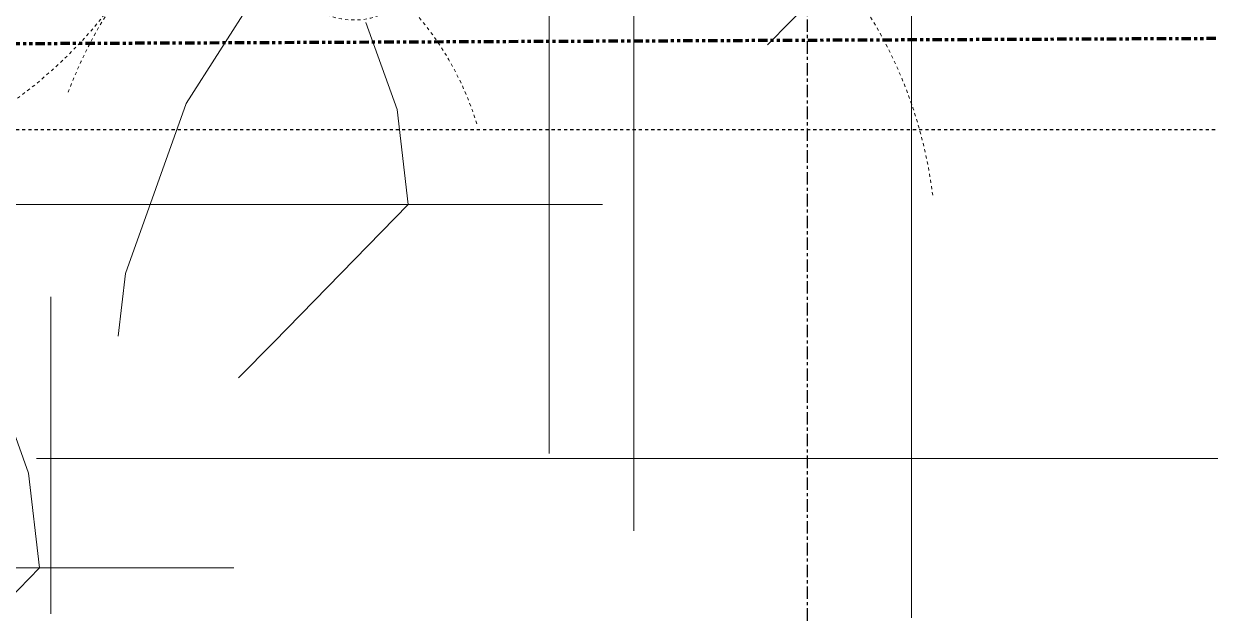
# Model space of a CAD drawing. Header units: inches. Extents: x 9391 to 11530, y 1186 to 2858.
# Drawn here: x 10247.21 to 10294.83, y 2679.32 to 2702.97 of the extents above; entities that cross this region are included whole.
import ezdxf

# ---------------------------------------------------------------- set-up
doc = ezdxf.new("R2010")
doc.units = ezdxf.units.IN
doc.header["$MEASUREMENT"] = 0
for name, pattern in [('Aligning Line 1_8_', [0.25, 0.125, -0.125]), ('Dash', [0.25, 0.125, -0.125]), ('Double Dash 3_8_', [1, 0.375, -0.125, 0.125, -0.125, 0.125, -0.125]), ('Grid Line 1_2_', [0.875, 0.5, -0.125, 0.125, -0.125])]:
    doc.linetypes.add(name, pattern=pattern)
for name, color, linetype, lineweight in [('A-DETL-GENF-1', 254, 'Continuous', 9), ('A-DETL-GENF-2', 253, 'Continuous', 9), ('A-DETL-GENF-3', 9, 'Continuous', 9), ('A-DETL-GENF-HDLN', 1, 'Dash', 9), ('C-PROP-LINE', 91, 'Double Dash 3_8_', 211), ('G-ANNO-SYMB', 111, 'Aligning Line 1_8_', 30), ('S-GRID-1', 1, 'Grid Line 1_2_', 30)]:
    doc.layers.add(name, color=color, linetype=linetype, lineweight=lineweight)

# ---------------------------------------------------------------- blocks, each defined once
blk = doc.blocks.new('lupin 26755 - lupin 26755-V135-FLOOR PLAN - ROOF')
at = {"layer": 'A-DETL-GENF-HDLN'}
for centre, radius, start, end in [((0, 0), 18, 95.9959, 123.1115), ((0, 0), 18, 7.092, 95.9959), ((-5.363, 12.255), 3, 83.0769, 156.3203), ((0, 0), 18, 123.1115, 159.5956), ((-5.363, 12.255), 3, 0, 82.3887), ((-5.363, 12.255), 3, 156.3203, 186.6799), ((-5.363, 12.255), 3, 186.6799, 276.9231), ((-12.131, 1.52), 12.226, 16.9843, 59.0245), ((-5.363, 12.255), 3, 277.514, 0)]:
    blk.add_arc(centre, radius, start, end, dxfattribs=at)
blk = doc.blocks.new('lupin 26755 - lupin 26755-V136-FLOOR PLAN - ROOF')
at = {"layer": 'A-DETL-GENF-HDLN'}
for centre, radius in [((-5.363, 12.255), 3), ((-10.493, -6.874), 4), ((9.724, -6.624), 2.385)]:
    blk.add_circle(centre, radius, dxfattribs=at)
for centre, radius, start, end in [((0, 0), 18, 0, 248.3111), ((-12.131, 1.52), 12.226, 352.8605, 59.0245), ((-13.568, 9.876), 16.782, 282.0514, 323.9486), ((15.364, 10.234), 18.46, 213.6663, 228.6979), ((0, 0), 18, 346.5254, 0), ((15.364, 10.234), 18.46, 228.6979, 248.3337), ((0, 0), 18, 303.75, 346.5254), ((0, 0), 18, 272.1908, 303.7013), ((0, 0), 18, 248.3111, 250.404), ((0, 0), 18, 250.404, 272.1908)]:
    blk.add_arc(centre, radius, start, end, dxfattribs=at)
blk = doc.blocks.new('magnolia 26756 - magnolia 26756-V140-FLOOR PLAN - ROOF')
at = {"layer": 'A-DETL-GENF-1'}
for p, q in [((14.902, 7.292), (16.151, 3.801)), ((16.151, 3.801), (16.589, 0)), ((15.873, 0), (16.71, 0)), ((16.71, 0), (17.096, 0)), ((17.096, 0), (17.416, 0)), ((17.416, 0), (17.565, 0)), ((17.445, 0), (17.422, 0)), ((17.422, 0), (17.465, 0)), ((17.732, 0), (17.445, 0)), ((17.465, 0), (17.599, 0)), ((17.565, 0), (17.671, 0)), ((17.599, 0), (17.868, 0)), ((17.671, 0), (17.705, 0)), ((17.705, 0), (17.726, 0)), ((17.726, 0), (17.732, 0)), ((17.868, 0), (18.034, 0)), ((18.034, 0), (18.131, 0)), ((18.131, 0), (18.259, 0)), ((18.259, 0), (18.36, 0)), ((18.36, 0), (18.532, 0)), ((18.532, 0), (18.961, 0)), ((18.961, 0), (19.363, 0)), ((19.363, 0), (19.701, 0)), ((19.921, 0), (19.599, 0)), ((19.599, 0), (21.356, 0)), ((19.701, 0), (19.932, 0)), ((20.019, 0), (19.921, 0)), ((19.932, 0), (20.019, 0)), ((22.013, 0), (20.465, 0)), ((21.356, 0), (21.706, 0)), ((21.706, 0), (21.954, 0)), ((21.954, 0), (22.065, 0)), ((22.065, 0), (22.013, 0)), ((16.589, 0), (14.837, -1.797)), ((15.199, 0), (16.958, 0)), ((17.156, 0), (15.466, 0)), ((16.324, 0), (15.599, 0)), ((16.432, 0), (15.651, 0)), ((15.832, 0), (16.066, 0)), ((19.399, 0), (15.932, 0)), ((15.932, 0), (16.229, 0)), ((16.066, 0), (16.384, 0)), ((16.229, 0), (17.41, 0)), ((16.307, 0), (16.266, 0)), ((16.266, 0), (16.492, 0)), ((18.039, 0), (16.307, 0)), ((16.817, 0), (16.324, 0)), ((16.384, 0), (16.762, 0)), ((16.544, 0), (16.399, 0)), ((16.399, 0), (17.601, 0)), ((16.602, 0), (16.432, 0)), ((16.492, 0), (16.666, 0)), ((16.706, 0), (16.544, 0)), ((17.429, 0), (16.602, 0)), ((16.666, 0), (16.816, 0)), ((16.885, 0), (16.706, 0)), ((16.762, 0), (18.158, 0)), ((16.816, 0), (17.014, 0)), ((16.978, 0), (16.817, 0)), ((17.503, 0), (16.885, 0)), ((16.958, 0), (17.732, 0)), ((17.083, 0), (16.978, 0)), ((17.014, 0), (17.678, 0)), ((17.36, 0), (17.083, 0)), ((17.517, 0), (17.156, 0)), ((17.865, 0), (17.36, 0)), ((17.41, 0), (17.609, 0)), ((17.599, 0), (17.429, 0)), ((17.732, 0), (17.503, 0)), ((17.526, 0), (17.507, 0)), ((17.507, 0), (17.599, 0)), ((17.73, 0), (17.517, 0)), ((17.598, 0), (17.526, 0)), ((17.965, 0), (17.598, 0)), ((17.601, 0), (17.813, 0)), ((17.609, 0), (17.732, 0)), ((17.678, 0), (17.852, 0)), ((17.732, 0), (17.73, 0)), ((17.813, 0), (17.914, 0)), ((17.852, 0), (17.965, 0)), ((17.914, 0), (17.865, 0)), ((18.424, 0), (18.039, 0)), ((18.158, 0), (18.68, 0)), ((18.653, 0), (18.424, 0)), ((18.971, 0), (18.653, 0)), ((18.68, 0), (19.215, 0)), ((19.327, 0), (18.971, 0)), ((19.163, 0), (19.065, 0)), ((19.065, 0), (19.554, 0)), ((19.334, 0), (19.163, 0)), ((19.215, 0), (19.403, 0)), ((19.671, 0), (19.327, 0)), ((19.553, 0), (19.334, 0)), ((19.893, 0), (19.399, 0)), ((19.403, 0), (19.767, 0)), ((19.739, 0), (19.465, 0)), ((19.465, 0), (19.822, 0)), ((19.794, 0), (19.553, 0)), ((19.554, 0), (19.714, 0)), ((19.953, 0), (19.671, 0)), ((19.714, 0), (20.132, 0)), ((20.044, 0), (19.739, 0)), ((19.767, 0), (19.957, 0)), ((20.032, 0), (19.794, 0)), ((19.822, 0), (20.956, 0)), ((20.132, 0), (19.893, 0)), ((20.123, 0), (19.953, 0)), ((19.957, 0), (20.265, 0)), ((20.242, 0), (20.032, 0)), ((20.265, 0), (20.044, 0)), ((20.132, 0), (20.123, 0)), ((20.203, 0), (20.132, 0)), ((21.226, 0), (20.203, 0)), ((20.865, 0), (20.242, 0)), ((20.465, 0), (21.433, 0)), ((20.9, 0), (20.865, 0)), ((20.978, 0), (20.9, 0)), ((20.956, 0), (21.137, 0)), ((21.311, 0), (20.978, 0)), ((21.137, 0), (21.265, 0)), ((21.339, 0), (21.226, 0)), ((21.265, 0), (21.339, 0)), ((21.405, 0), (21.311, 0)), ((21.465, 0), (21.405, 0)), ((21.433, 0), (21.63, 0)), ((21.479, 0), (21.465, 0)), ((21.465, 0), (21.604, 0)), ((21.8, 0), (21.465, 0)), ((21.516, 0), (21.479, 0)), ((21.865, 0), (21.516, 0)), ((21.604, 0), (21.727, 0)), ((21.63, 0), (21.779, 0)), ((21.727, 0), (22.188, 0)), ((21.779, 0), (21.865, 0)), ((22.7, 0), (21.8, 0)), ((22.364, 0), (22.109, 0)), ((22.109, 0), (22.132, 0)), ((22.132, 0), (22.259, 0)), ((22.188, 0), (22.332, 0)), ((22.259, 0), (23.165, 0)), ((22.332, 0), (22.383, 0)), ((22.383, 0), (22.364, 0)), ((23.664, 0), (22.7, 0)), ((23.165, 0), (24.07, 0)), ((24.398, 0), (23.664, 0)), ((24.07, 0), (24.26, 0)), ((24.26, 0), (24.379, 0)), ((24.379, 0), (24.398, 0))]:
    blk.add_line(p, q, dxfattribs=at)
blk = doc.blocks.new('magnolia 26756 - magnolia 26756-V141-FLOOR PLAN - ROOF')
at = {"layer": 'A-DETL-GENF-1'}
for p, q in [((0, -1.867), (0, -4.463)), ((0, -4.463), (0, -6.666)), ((0, -4.842), (0, -4.632)), ((0, -4.632), (0, -4.644)), ((0, -4.644), (0, -5.23)), ((0, -6.666), (0, -4.842)), ((0, -5.23), (0, -6.019)), ((0, -6.019), (0, -7.6)), ((0, -7.404), (0, -7.2)), ((0, -7.2), (0, -7.842)), ((0, -7.87), (0, -7.404)), ((0, -7.6), (0, -7.794)), ((0, -7.794), (0, -7.947)), ((0, -7.842), (0, -8.497)), ((0, -8.24), (0, -7.87)), ((0, -7.947), (0, -8.199)), ((0, -8.199), (0, -8.362)), ((0, -8.723), (0, -8.24)), ((0, -8.45), (0, -8.266)), ((0, -8.266), (0, -9.94)), ((0, -8.362), (0, -8.45)), ((0, -8.497), (0, -9.149)), ((0, -9.333), (0, -8.723)), ((0, -9.149), (0, -10.391)), ((0, -9.477), (0, -9.333)), ((0, -9.679), (0, -9.477)), ((0, -10.48), (0, -9.679)), ((0, -9.94), (0, -10.249)), ((0, -10.249), (0, -10.457)), ((0, -10.391), (0, -11.459)), ((0, -10.457), (0, -10.533)), ((0, -10.533), (0, -10.48)), ((0, -11.459), (0, -11.598)), ((0, -11.598), (0, -11.881)), ((0, -11.881), (0, -12.138)), ((0, -12.138), (0, -12.246)), ((0, -12.246), (0, -12.333)), ((0, -12.333), (0, -12.451)), ((0, -12.451), (0, -12.501)), ((0, -12.501), (0, -12.534)), ((0, -12.534), (0, -12.586)), ((0, -12.586), (0, -12.707)), ((0, -12.707), (0, -12.933)), ((0, -13.243), (0, -12.798)), ((0, -12.933), (0, -13.286)), ((0, -13.605), (0, -13.243)), ((0, -13.286), (0, -13.413)), ((0, -14.449), (0, -13.332)), ((0, -13.332), (0, -14.028)), ((0, -13.413), (0, -13.985)), ((0, -13.564), (0, -13.466)), ((0, -13.466), (0, -13.554)), ((0, -13.554), (0, -13.635)), ((0, -13.683), (0, -13.564)), ((0, -13.927), (0, -13.605)), ((0, -13.635), (0, -13.704)), ((0, -13.819), (0, -13.683)), ((0, -13.704), (0, -13.755)), ((0, -13.775), (0, -13.732)), ((0, -13.732), (0, -13.886)), ((0, -13.755), (0, -13.78)), ((0, -13.78), (0, -13.775)), ((0, -14.26), (0, -13.819)), ((0, -13.886), (0, -14.029)), ((0, -14.211), (0, -13.927)), ((0, -13.985), (0, -14.123)), ((0, -14.028), (0, -14.399)), ((0, -14.029), (0, -14.166)), ((0, -14.123), (0, -14.275)), ((0, -14.166), (0, -14.614)), ((0, -14.457), (0, -14.211)), ((0, -14.399), (0, -14.26)), ((0, -14.275), (0, -14.437)), ((0, -14.437), (0, -14.603)), ((0, -14.655), (0, -14.449)), ((0, -14.666), (0, -14.457)), ((0, -14.603), (0, -14.77)), ((0, -14.614), (0, -14.799)), ((0, -14.818), (0, -14.655)), ((0, -14.84), (0, -14.666)), ((0, -14.77), (0, -14.932)), ((0, -14.799), (0, -15.038)), ((0, -14.932), (0, -14.818)), ((0, -15.183), (0, -14.84)), ((0, -14.932), (0, -15.161)), ((0, -15.177), (0, -14.932)), ((0, -14.932), (0, -15.832)), ((0, -15.087), (0, -14.932)), ((0, -15.038), (0, -15.183)), ((0, -15.216), (0, -15.087)), ((0, -15.161), (0, -15.873)), ((0, -15.651), (0, -15.177)), ((0, -15.183), (0, -15.345)), ((0, -15.319), (0, -15.183)), ((0, -15.703), (0, -15.199)), ((0, -15.199), (0, -16.958)), ((0, -15.329), (0, -15.216)), ((0, -15.466), (0, -15.319)), ((0, -15.436), (0, -15.329)), ((0, -15.345), (0, -15.443)), ((0, -15.549), (0, -15.436)), ((0, -15.443), (0, -15.603)), ((0, -17.156), (0, -15.466)), ((0, -15.832), (0, -15.549)), ((0, -16.324), (0, -15.599)), ((0, -15.599), (0, -15.645)), ((0, -15.603), (0, -15.866)), ((0, -15.649), (0, -15.64)), ((0, -15.64), (0, -15.649)), ((0, -15.645), (0, -15.649)), ((0, -15.649), (0, -15.703)), ((0, -16.432), (0, -15.651)), ((0, -15.803), (0, -15.703)), ((0, -15.703), (0, -15.832)), ((0, -15.862), (0, -15.803)), ((0, -15.832), (0, -16.066)), ((0, -15.866), (0, -15.862)), ((0, -15.873), (0, -16.71)), ((0, -19.399), (0, -15.932)), ((0, -15.932), (0, -16.229)), ((0, -16.066), (0, -16.384)), ((0, -16.229), (0, -17.41)), ((0, -16.307), (0, -16.266)), ((0, -16.266), (0, -16.492)), ((0, -18.039), (0, -16.307)), ((0, -16.817), (0, -16.324)), ((0, -16.384), (0, -16.762)), ((0, -16.544), (0, -16.399)), ((0, -16.399), (0, -17.601)), ((0, -16.602), (0, -16.432)), ((0, -16.492), (0, -16.666)), ((0, -16.706), (0, -16.544)), ((0, -17.429), (0, -16.602)), ((0, -16.666), (0, -16.816)), ((0, -16.885), (0, -16.706)), ((0, -16.71), (0, -17.096)), ((0, -16.762), (0, -18.158)), ((0, -16.816), (0, -17.014)), ((0, -16.978), (0, -16.817)), ((0, -17.503), (0, -16.885)), ((0, -16.958), (0, -17.732)), ((0, -17.083), (0, -16.978)), ((0, -17.014), (0, -17.678)), ((0, -17.36), (0, -17.083)), ((0, -17.096), (0, -17.416)), ((0, -17.517), (0, -17.156)), ((0, -17.865), (0, -17.36)), ((0, -17.41), (0, -17.609)), ((0, -17.416), (0, -17.565)), ((0, -17.445), (0, -17.422)), ((0, -17.422), (0, -17.465)), ((0, -17.599), (0, -17.429)), ((0, -17.732), (0, -17.445)), ((0, -17.465), (0, -17.599)), ((0, -17.732), (0, -17.503)), ((0, -17.526), (0, -17.507)), ((0, -17.507), (0, -17.599)), ((0, -17.73), (0, -17.517)), ((0, -17.598), (0, -17.526)), ((0, -17.565), (0, -17.671)), ((0, -17.965), (0, -17.598)), ((0, -17.599), (0, -17.868)), ((0, -17.601), (0, -17.813)), ((0, -17.609), (0, -17.732)), ((0, -17.671), (0, -17.705)), ((0, -17.678), (0, -17.852)), ((0, -17.705), (0, -17.726)), ((0, -17.726), (0, -17.732)), ((0, -17.732), (0, -17.73)), ((0, -17.813), (0, -17.914)), ((0, -17.852), (0, -17.965)), ((0, -17.914), (0, -17.865)), ((0, -17.868), (0, -18.034)), ((0, -18.034), (0, -18.131)), ((0, -18.424), (0, -18.039)), ((0, -18.131), (0, -18.259)), ((0, -18.158), (0, -18.68)), ((0, -18.259), (0, -18.36)), ((0, -18.36), (0, -18.532)), ((0, -18.653), (0, -18.424)), ((0, -18.532), (0, -18.961)), ((0, -18.971), (0, -18.653)), ((0, -18.68), (0, -19.215)), ((0, -18.961), (0, -19.363)), ((0, -19.327), (0, -18.971)), ((0, -19.163), (0, -19.065)), ((0, -19.065), (0, -19.554)), ((0, -19.334), (0, -19.163)), ((0, -19.215), (0, -19.403)), ((0, -19.671), (0, -19.327)), ((0, -19.553), (0, -19.334)), ((0, -19.363), (0, -19.701)), ((0, -19.893), (0, -19.399)), ((0, -19.403), (0, -19.767)), ((0, -19.739), (0, -19.465)), ((0, -19.465), (0, -19.822)), ((0, -19.794), (0, -19.553)), ((0, -19.554), (0, -19.714)), ((0, -19.921), (0, -19.599)), ((0, -19.599), (0, -21.356)), ((0, -19.953), (0, -19.671)), ((0, -19.701), (0, -19.932)), ((0, -19.714), (0, -20.132)), ((0, -20.044), (0, -19.739)), ((0, -19.767), (0, -19.957)), ((0, -20.032), (0, -19.794)), ((0, -19.822), (0, -20.956)), ((0, -20.132), (0, -19.893)), ((0, -20.019), (0, -19.921)), ((0, -19.932), (0, -20.019)), ((0, -20.123), (0, -19.953)), ((0, -19.957), (0, -20.265)), ((0, -20.242), (0, -20.032)), ((0, -20.265), (0, -20.044)), ((0, -20.132), (0, -20.123)), ((0, -20.203), (0, -20.132)), ((0, -21.226), (0, -20.203)), ((0, -20.865), (0, -20.242)), ((0, -22.013), (0, -20.465)), ((0, -20.465), (0, -21.433)), ((0, -20.9), (0, -20.865)), ((0, -20.978), (0, -20.9)), ((0, -20.956), (0, -21.137)), ((0, -21.311), (0, -20.978)), ((0, -21.137), (0, -21.265)), ((0, -21.339), (0, -21.226)), ((0, -21.265), (0, -21.339)), ((0, -21.405), (0, -21.311)), ((0, -21.356), (0, -21.706)), ((0, -21.465), (0, -21.405)), ((0, -21.433), (0, -21.63)), ((0, -21.479), (0, -21.465)), ((0, -21.465), (0, -21.604)), ((0, -21.8), (0, -21.465)), ((0, -21.516), (0, -21.479)), ((0, -21.865), (0, -21.516)), ((0, -21.604), (0, -21.727)), ((0, -21.63), (0, -21.779)), ((0, -21.706), (0, -21.954)), ((0, -21.727), (0, -22.188)), ((0, -21.779), (0, -21.865)), ((0, -22.7), (0, -21.8)), ((0, -21.954), (0, -22.065)), ((0, -22.065), (0, -22.013)), ((0, -22.364), (0, -22.109)), ((0, -22.109), (0, -22.132)), ((0, -22.132), (0, -22.259)), ((0, -22.188), (0, -22.332)), ((0, -22.259), (0, -23.165)), ((0, -22.332), (0, -22.383)), ((0, -22.383), (0, -22.364)), ((0, -23.664), (0, -22.7)), ((0, -23.165), (0, -24.07)), ((0, -24.398), (0, -23.664)), ((0, -24.07), (0, -24.26)), ((0, -24.26), (0, -24.379)), ((0, -24.379), (0, -24.398))]:
    blk.add_line(p, q, dxfattribs=at)
at = {"layer": 'A-DETL-GENF-3'}
for p, q in [((0, -12.798), (0, -12.399)), ((0, -12.399), (0, -12.581)), ((0, -12.581), (0, -12.768)), ((0, -12.768), (0, -12.983)), ((0, -12.983), (0, -14.532)), ((0, -14.532), (0, -14.642)), ((0, -14.642), (0, -14.692))]:
    blk.add_line(p, q, dxfattribs=at)
blk = doc.blocks.new('magnolia 26756 - magnolia 26756-V142-FLOOR PLAN - ROOF')
at = {"layer": 'A-DETL-GENF-1'}
for p, q in [((14.902, 7.292), (16.151, 3.801)), ((16.151, 3.801), (16.589, 0)), ((-0.103, 0), (2.133, 0)), ((1.825, 0), (1.78, 0)), ((1.78, 0), (1.788, 0)), ((1.788, 0), (1.867, 0)), ((2.076, 0), (1.825, 0)), ((1.867, 0), (4.463, 0)), ((2.133, 0), (2.076, 0)), ((4.463, 0), (6.666, 0)), ((4.842, 0), (4.632, 0)), ((4.632, 0), (4.644, 0)), ((4.644, 0), (5.23, 0)), ((6.666, 0), (4.842, 0)), ((5.23, 0), (6.019, 0)), ((6.019, 0), (7.6, 0)), ((7.404, 0), (7.2, 0)), ((7.2, 0), (7.842, 0)), ((7.87, 0), (7.404, 0)), ((7.6, 0), (7.794, 0)), ((7.794, 0), (7.947, 0)), ((7.842, 0), (8.497, 0)), ((8.24, 0), (7.87, 0)), ((7.947, 0), (8.199, 0)), ((8.199, 0), (8.362, 0)), ((8.723, 0), (8.24, 0)), ((8.45, 0), (8.266, 0)), ((8.266, 0), (9.94, 0)), ((8.362, 0), (8.45, 0)), ((8.497, 0), (9.149, 0)), ((9.333, 0), (8.723, 0)), ((9.149, 0), (10.391, 0)), ((9.477, 0), (9.333, 0)), ((9.679, 0), (9.477, 0)), ((10.48, 0), (9.679, 0)), ((9.94, 0), (10.249, 0)), ((10.249, 0), (10.457, 0)), ((10.391, 0), (11.459, 0)), ((10.457, 0), (10.533, 0)), ((10.533, 0), (10.48, 0)), ((11.459, 0), (11.598, 0)), ((11.598, 0), (11.881, 0)), ((11.881, 0), (12.138, 0)), ((12.138, 0), (12.246, 0)), ((12.246, 0), (12.333, 0)), ((12.333, 0), (12.451, 0)), ((12.451, 0), (12.501, 0)), ((12.501, 0), (12.534, 0)), ((12.534, 0), (12.586, 0)), ((12.586, 0), (12.707, 0)), ((12.707, 0), (12.933, 0)), ((12.933, 0), (13.286, 0)), ((13.286, 0), (13.413, 0)), ((13.413, 0), (13.985, 0)), ((13.985, 0), (14.123, 0)), ((14.123, 0), (14.275, 0)), ((14.275, 0), (14.437, 0)), ((14.437, 0), (14.603, 0)), ((14.603, 0), (14.77, 0)), ((14.77, 0), (14.932, 0)), ((14.932, 0), (15.161, 0)), ((15.161, 0), (15.873, 0)), ((15.873, 0), (16.71, 0)), ((16.71, 0), (17.096, 0)), ((17.096, 0), (17.416, 0)), ((17.416, 0), (17.565, 0)), ((17.445, 0), (17.422, 0)), ((17.422, 0), (17.465, 0)), ((17.732, 0), (17.445, 0)), ((17.465, 0), (17.599, 0)), ((17.565, 0), (17.671, 0)), ((17.599, 0), (17.868, 0)), ((17.671, 0), (17.705, 0)), ((17.705, 0), (17.726, 0)), ((17.726, 0), (17.732, 0)), ((17.868, 0), (18.034, 0)), ((18.034, 0), (18.131, 0)), ((18.131, 0), (18.259, 0)), ((18.259, 0), (18.36, 0)), ((18.36, 0), (18.532, 0)), ((18.532, 0), (18.961, 0)), ((18.961, 0), (19.363, 0)), ((19.363, 0), (19.701, 0)), ((19.921, 0), (19.599, 0)), ((19.599, 0), (21.356, 0)), ((19.701, 0), (19.932, 0)), ((20.019, 0), (19.921, 0)), ((19.932, 0), (20.019, 0)), ((22.013, 0), (20.465, 0)), ((21.356, 0), (21.706, 0)), ((21.706, 0), (21.954, 0)), ((21.954, 0), (22.065, 0)), ((22.065, 0), (22.013, 0)), ((6.833, 0), (-7.007, 0)), ((7.156, 0), (6.833, 0)), ((7.553, 0), (7.156, 0)), ((7.993, 0), (7.553, 0)), ((8.443, 0), (7.993, 0)), ((8.871, 0), (8.443, 0)), ((9.245, 0), (8.871, 0)), ((9.533, 0), (9.245, 0)), ((13.536, 0), (9.533, 0)), ((16.589, 0), (11.198, -5.53)), ((13.243, 0), (12.399, 0)), ((12.399, 0), (12.581, 0)), ((12.581, 0), (12.768, 0)), ((12.768, 0), (12.983, 0)), ((12.983, 0), (14.532, 0)), ((13.605, 0), (13.243, 0)), ((14.449, 0), (13.332, 0)), ((13.332, 0), (14.028, 0)), ((13.564, 0), (13.466, 0)), ((13.466, 0), (13.554, 0)), ((14.132, 0), (13.536, 0)), ((13.554, 0), (13.635, 0)), ((13.683, 0), (13.564, 0)), ((13.927, 0), (13.605, 0)), ((13.635, 0), (13.704, 0)), ((13.819, 0), (13.683, 0)), ((13.704, 0), (13.755, 0)), ((13.775, 0), (13.732, 0)), ((13.732, 0), (13.886, 0)), ((13.755, 0), (13.78, 0)), ((13.78, 0), (13.775, 0)), ((14.26, 0), (13.819, 0)), ((13.886, 0), (14.029, 0)), ((14.211, 0), (13.927, 0)), ((14.028, 0), (14.399, 0)), ((14.029, 0), (14.166, 0)), ((14.507, 0), (14.132, 0)), ((14.166, 0), (14.614, 0)), ((14.457, 0), (14.211, 0)), ((14.399, 0), (14.26, 0)), ((14.655, 0), (14.449, 0)), ((14.666, 0), (14.457, 0)), ((14.684, 0), (14.507, 0)), ((14.532, 0), (14.642, 0)), ((14.614, 0), (14.799, 0)), ((14.642, 0), (14.692, 0)), ((14.818, 0), (14.655, 0)), ((14.84, 0), (14.666, 0)), ((14.692, 0), (14.684, 0)), ((14.799, 0), (15.038, 0)), ((14.932, 0), (14.818, 0)), ((15.183, 0), (14.84, 0)), ((15.177, 0), (14.932, 0)), ((14.932, 0), (15.832, 0)), ((15.087, 0), (14.932, 0)), ((15.038, 0), (15.183, 0)), ((15.216, 0), (15.087, 0)), ((15.651, 0), (15.177, 0)), ((15.183, 0), (15.345, 0)), ((15.319, 0), (15.183, 0)), ((15.703, 0), (15.199, 0)), ((15.199, 0), (16.958, 0)), ((15.329, 0), (15.216, 0)), ((15.466, 0), (15.319, 0)), ((15.436, 0), (15.329, 0)), ((15.345, 0), (15.443, 0)), ((15.549, 0), (15.436, 0)), ((15.443, 0), (15.603, 0)), ((17.156, 0), (15.466, 0)), ((15.832, 0), (15.549, 0)), ((16.324, 0), (15.599, 0)), ((15.599, 0), (15.645, 0)), ((15.603, 0), (15.866, 0)), ((15.649, 0), (15.64, 0)), ((15.64, 0), (15.649, 0)), ((15.645, 0), (15.649, 0)), ((15.649, 0), (15.703, 0)), ((16.432, 0), (15.651, 0)), ((15.803, 0), (15.703, 0)), ((15.703, 0), (15.832, 0)), ((15.862, 0), (15.803, 0)), ((15.832, 0), (16.066, 0)), ((15.866, 0), (15.862, 0)), ((19.399, 0), (15.932, 0)), ((15.932, 0), (16.229, 0)), ((16.066, 0), (16.384, 0)), ((16.229, 0), (17.41, 0)), ((16.307, 0), (16.266, 0)), ((16.266, 0), (16.492, 0)), ((18.039, 0), (16.307, 0)), ((16.817, 0), (16.324, 0)), ((16.384, 0), (16.762, 0)), ((16.544, 0), (16.399, 0)), ((16.399, 0), (17.601, 0)), ((16.602, 0), (16.432, 0)), ((16.492, 0), (16.666, 0)), ((16.706, 0), (16.544, 0)), ((17.429, 0), (16.602, 0)), ((16.666, 0), (16.816, 0)), ((16.885, 0), (16.706, 0)), ((16.762, 0), (18.158, 0)), ((16.816, 0), (17.014, 0)), ((16.978, 0), (16.817, 0)), ((17.503, 0), (16.885, 0)), ((16.958, 0), (17.732, 0)), ((17.083, 0), (16.978, 0)), ((17.014, 0), (17.678, 0)), ((17.36, 0), (17.083, 0)), ((17.517, 0), (17.156, 0)), ((17.865, 0), (17.36, 0)), ((17.41, 0), (17.609, 0)), ((17.599, 0), (17.429, 0)), ((17.732, 0), (17.503, 0)), ((17.526, 0), (17.507, 0)), ((17.507, 0), (17.599, 0)), ((17.73, 0), (17.517, 0)), ((17.598, 0), (17.526, 0)), ((17.965, 0), (17.598, 0)), ((17.601, 0), (17.813, 0)), ((17.609, 0), (17.732, 0)), ((17.678, 0), (17.852, 0)), ((17.732, 0), (17.73, 0)), ((17.813, 0), (17.914, 0)), ((17.852, 0), (17.965, 0)), ((17.914, 0), (17.865, 0)), ((18.424, 0), (18.039, 0)), ((18.158, 0), (18.68, 0)), ((18.653, 0), (18.424, 0)), ((18.971, 0), (18.653, 0)), ((18.68, 0), (19.215, 0)), ((19.327, 0), (18.971, 0)), ((19.163, 0), (19.065, 0)), ((19.065, 0), (19.554, 0)), ((19.334, 0), (19.163, 0)), ((19.215, 0), (19.403, 0)), ((19.671, 0), (19.327, 0)), ((19.553, 0), (19.334, 0)), ((19.893, 0), (19.399, 0)), ((19.403, 0), (19.767, 0)), ((19.739, 0), (19.465, 0)), ((19.465, 0), (19.822, 0)), ((19.794, 0), (19.553, 0)), ((19.554, 0), (19.714, 0)), ((19.953, 0), (19.671, 0)), ((19.714, 0), (20.132, 0)), ((20.044, 0), (19.739, 0)), ((19.767, 0), (19.957, 0)), ((20.032, 0), (19.794, 0)), ((19.822, 0), (20.956, 0)), ((20.132, 0), (19.893, 0)), ((20.123, 0), (19.953, 0)), ((19.957, 0), (20.265, 0)), ((20.242, 0), (20.032, 0)), ((20.265, 0), (20.044, 0)), ((20.132, 0), (20.123, 0)), ((20.203, 0), (20.132, 0)), ((21.226, 0), (20.203, 0)), ((20.865, 0), (20.242, 0)), ((20.465, 0), (21.433, 0)), ((20.9, 0), (20.865, 0)), ((20.978, 0), (20.9, 0)), ((20.956, 0), (21.137, 0)), ((21.311, 0), (20.978, 0)), ((21.137, 0), (21.265, 0)), ((21.339, 0), (21.226, 0)), ((21.265, 0), (21.339, 0)), ((21.405, 0), (21.311, 0)), ((21.465, 0), (21.405, 0)), ((21.433, 0), (21.63, 0)), ((21.479, 0), (21.465, 0)), ((21.465, 0), (21.604, 0)), ((21.8, 0), (21.465, 0)), ((21.516, 0), (21.479, 0)), ((21.865, 0), (21.516, 0)), ((21.604, 0), (21.727, 0)), ((21.63, 0), (21.779, 0)), ((21.727, 0), (22.188, 0)), ((21.779, 0), (21.865, 0)), ((22.7, 0), (21.8, 0)), ((22.364, 0), (22.109, 0)), ((22.109, 0), (22.132, 0)), ((22.132, 0), (22.259, 0)), ((22.188, 0), (22.332, 0)), ((22.259, 0), (23.165, 0)), ((22.332, 0), (22.383, 0)), ((22.383, 0), (22.364, 0)), ((23.664, 0), (22.7, 0)), ((23.165, 0), (24.07, 0)), ((24.398, 0), (23.664, 0)), ((24.07, 0), (24.26, 0)), ((24.26, 0), (24.379, 0)), ((24.379, 0), (24.398, 0)), ((11.198, -5.53), (9.791, -6.964))]:
    blk.add_line(p, q, dxfattribs=at)
blk = doc.blocks.new('magnolia 26756 - magnolia 26756-V148-FLOOR PLAN - ROOF')
at = {"layer": 'A-DETL-GENF-1'}
for p, q in [((0, -6.019), (0, -7.6)), ((0, -7.404), (0, -7.2)), ((0, -7.2), (0, -7.842)), ((0, -7.87), (0, -7.404)), ((0, -7.6), (0, -7.794)), ((0, -7.794), (0, -7.947)), ((0, -7.842), (0, -8.497)), ((0, -8.24), (0, -7.87)), ((0, -7.947), (0, -8.199)), ((0, -8.199), (0, -8.362)), ((0, -8.723), (0, -8.24)), ((0, -8.45), (0, -8.266)), ((0, -8.266), (0, -9.94)), ((0, -8.362), (0, -8.45)), ((0, -8.497), (0, -9.149)), ((0, -9.333), (0, -8.723)), ((0, -9.149), (0, -10.391)), ((0, -9.477), (0, -9.333)), ((0, -9.679), (0, -9.477)), ((0, -10.48), (0, -9.679)), ((0, -9.94), (0, -10.249)), ((0, -10.249), (0, -10.457)), ((0, -10.391), (0, -11.459)), ((0, -10.457), (0, -10.533)), ((0, -10.533), (0, -10.48)), ((0, -11.459), (0, -11.598)), ((0, -11.598), (0, -11.881)), ((0, -11.881), (0, -12.138)), ((0, -12.138), (0, -12.246)), ((0, -12.246), (0, -12.333)), ((0, -12.333), (0, -12.451)), ((0, -13.243), (0, -12.399)), ((0, -12.399), (0, -12.581)), ((0, -12.451), (0, -12.501)), ((0, -12.501), (0, -12.534)), ((0, -12.534), (0, -12.586)), ((0, -12.586), (0, -12.707)), ((0, -12.707), (0, -12.933)), ((0, -12.933), (0, -13.286)), ((0, -13.605), (0, -13.243)), ((0, -13.286), (0, -13.413)), ((0, -14.449), (0, -13.332)), ((0, -13.332), (0, -14.028)), ((0, -13.413), (0, -13.985)), ((0, -13.564), (0, -13.466)), ((0, -13.466), (0, -13.554)), ((0, -13.554), (0, -13.635)), ((0, -13.683), (0, -13.564)), ((0, -13.927), (0, -13.605)), ((0, -13.635), (0, -13.704)), ((0, -13.819), (0, -13.683)), ((0, -13.704), (0, -13.755)), ((0, -13.775), (0, -13.732)), ((0, -13.732), (0, -13.886)), ((0, -13.755), (0, -13.78)), ((0, -13.78), (0, -13.775)), ((0, -14.26), (0, -13.819)), ((0, -13.886), (0, -14.029)), ((0, -14.211), (0, -13.927)), ((0, -13.985), (0, -14.123)), ((0, -14.028), (0, -14.399)), ((0, -14.029), (0, -14.166)), ((0, -14.123), (0, -14.275)), ((0, -14.166), (0, -14.614)), ((0, -14.457), (0, -14.211)), ((0, -14.399), (0, -14.26)), ((0, -14.275), (0, -14.437)), ((0, -14.437), (0, -14.603)), ((0, -14.655), (0, -14.449)), ((0, -14.666), (0, -14.457)), ((0, -14.603), (0, -14.77)), ((0, -14.614), (0, -14.799)), ((0, -14.818), (0, -14.655)), ((0, -14.84), (0, -14.666)), ((0, -14.77), (0, -14.932)), ((0, -14.799), (0, -15.038)), ((0, -14.932), (0, -14.818)), ((0, -15.183), (0, -14.84)), ((0, -14.932), (0, -15.161)), ((0, -15.177), (0, -14.932)), ((0, -14.932), (0, -15.832)), ((0, -15.087), (0, -14.932)), ((0, -15.038), (0, -15.183)), ((0, -15.216), (0, -15.087)), ((0, -15.161), (0, -15.873)), ((0, -15.651), (0, -15.177)), ((0, -15.183), (0, -15.345)), ((0, -15.319), (0, -15.183)), ((0, -15.703), (0, -15.199)), ((0, -15.199), (0, -16.958)), ((0, -15.329), (0, -15.216)), ((0, -15.466), (0, -15.319)), ((0, -15.436), (0, -15.329)), ((0, -15.345), (0, -15.443)), ((0, -15.549), (0, -15.436)), ((0, -15.443), (0, -15.603)), ((0, -17.156), (0, -15.466)), ((0, -15.832), (0, -15.549)), ((0, -16.324), (0, -15.599)), ((0, -15.599), (0, -15.645)), ((0, -15.603), (0, -15.866)), ((0, -15.649), (0, -15.64)), ((0, -15.64), (0, -15.649)), ((0, -15.645), (0, -15.649)), ((0, -15.649), (0, -15.703)), ((0, -16.432), (0, -15.651)), ((0, -15.803), (0, -15.703)), ((0, -15.703), (0, -15.832)), ((0, -15.862), (0, -15.803)), ((0, -15.832), (0, -16.066)), ((0, -15.866), (0, -15.862)), ((0, -15.873), (0, -16.71)), ((0, -19.399), (0, -15.932)), ((0, -15.932), (0, -16.229)), ((0, -16.066), (0, -16.384)), ((0, -16.229), (0, -17.41)), ((0, -16.307), (0, -16.266)), ((0, -16.266), (0, -16.492)), ((0, -18.039), (0, -16.307)), ((0, -16.817), (0, -16.324)), ((0, -16.384), (0, -16.762)), ((0, -16.544), (0, -16.399)), ((0, -16.399), (0, -17.601)), ((0, -16.602), (0, -16.432)), ((0, -16.492), (0, -16.666)), ((0, -16.706), (0, -16.544)), ((0, -17.429), (0, -16.602)), ((0, -16.666), (0, -16.816)), ((0, -16.885), (0, -16.706)), ((0, -16.71), (0, -17.096)), ((0, -16.762), (0, -18.158)), ((0, -16.816), (0, -17.014)), ((0, -16.978), (0, -16.817)), ((0, -17.503), (0, -16.885)), ((0, -16.958), (0, -17.732)), ((0, -17.083), (0, -16.978)), ((0, -17.014), (0, -17.678)), ((0, -17.36), (0, -17.083)), ((0, -17.096), (0, -17.416)), ((0, -17.517), (0, -17.156)), ((0, -17.865), (0, -17.36)), ((0, -17.41), (0, -17.609)), ((0, -17.416), (0, -17.565)), ((0, -17.445), (0, -17.422)), ((0, -17.422), (0, -17.465)), ((0, -17.599), (0, -17.429)), ((0, -17.732), (0, -17.445)), ((0, -17.465), (0, -17.599)), ((0, -17.732), (0, -17.503)), ((0, -17.526), (0, -17.507)), ((0, -17.507), (0, -17.599)), ((0, -17.73), (0, -17.517)), ((0, -17.598), (0, -17.526)), ((0, -17.565), (0, -17.671)), ((0, -17.965), (0, -17.598)), ((0, -17.599), (0, -17.868)), ((0, -17.601), (0, -17.813)), ((0, -17.609), (0, -17.732)), ((0, -17.671), (0, -17.705)), ((0, -17.678), (0, -17.852)), ((0, -17.705), (0, -17.726)), ((0, -17.726), (0, -17.732)), ((0, -17.732), (0, -17.73)), ((0, -17.813), (0, -17.914)), ((0, -17.852), (0, -17.965)), ((0, -17.914), (0, -17.865)), ((0, -17.868), (0, -18.034)), ((0, -18.034), (0, -18.131)), ((0, -18.424), (0, -18.039)), ((0, -18.131), (0, -18.259)), ((0, -18.158), (0, -18.68)), ((0, -18.259), (0, -18.36)), ((0, -18.36), (0, -18.532)), ((0, -18.653), (0, -18.424)), ((0, -18.532), (0, -18.961)), ((0, -18.971), (0, -18.653)), ((0, -18.68), (0, -19.215)), ((0, -18.961), (0, -19.363)), ((0, -19.327), (0, -18.971)), ((0, -19.163), (0, -19.065)), ((0, -19.065), (0, -19.554)), ((0, -19.334), (0, -19.163)), ((0, -19.215), (0, -19.403)), ((0, -19.671), (0, -19.327)), ((0, -19.553), (0, -19.334)), ((0, -19.363), (0, -19.701)), ((0, -19.893), (0, -19.399)), ((0, -19.403), (0, -19.767)), ((0, -19.739), (0, -19.465)), ((0, -19.465), (0, -19.822)), ((0, -19.794), (0, -19.553)), ((0, -19.554), (0, -19.714)), ((0, -19.921), (0, -19.599)), ((0, -19.599), (0, -21.356)), ((0, -19.953), (0, -19.671)), ((0, -19.701), (0, -19.932)), ((0, -19.714), (0, -20.132)), ((0, -20.044), (0, -19.739)), ((0, -19.767), (0, -19.957)), ((0, -20.032), (0, -19.794)), ((0, -19.822), (0, -20.956)), ((0, -20.132), (0, -19.893)), ((0, -20.019), (0, -19.921)), ((0, -19.932), (0, -20.019)), ((0, -20.123), (0, -19.953)), ((0, -19.957), (0, -20.265)), ((0, -20.242), (0, -20.032)), ((0, -20.265), (0, -20.044)), ((0, -20.132), (0, -20.123)), ((0, -20.203), (0, -20.132)), ((0, -21.226), (0, -20.203)), ((0, -20.865), (0, -20.242)), ((0, -22.013), (0, -20.465)), ((0, -20.465), (0, -21.433)), ((0, -20.9), (0, -20.865)), ((0, -20.978), (0, -20.9)), ((0, -20.956), (0, -21.137)), ((0, -21.311), (0, -20.978)), ((0, -21.137), (0, -21.265)), ((0, -21.339), (0, -21.226)), ((0, -21.265), (0, -21.339)), ((0, -21.405), (0, -21.311)), ((0, -21.356), (0, -21.706)), ((0, -21.465), (0, -21.405)), ((0, -21.433), (0, -21.63)), ((0, -21.479), (0, -21.465)), ((0, -21.465), (0, -21.604)), ((0, -21.8), (0, -21.465)), ((0, -21.516), (0, -21.479)), ((0, -21.865), (0, -21.516)), ((0, -21.604), (0, -21.727)), ((0, -21.63), (0, -21.779)), ((0, -21.706), (0, -21.954)), ((0, -21.727), (0, -22.188)), ((0, -21.779), (0, -21.865)), ((0, -22.7), (0, -21.8)), ((0, -21.954), (0, -22.065)), ((0, -22.065), (0, -22.013)), ((0, -22.364), (0, -22.109)), ((0, -22.109), (0, -22.132)), ((0, -22.132), (0, -22.259)), ((0, -22.188), (0, -22.332)), ((0, -22.259), (0, -23.165)), ((0, -22.332), (0, -22.383)), ((0, -22.383), (0, -22.364)), ((0, -23.664), (0, -22.7)), ((0, -23.165), (0, -24.07)), ((0, -24.398), (0, -23.664)), ((0, -24.07), (0, -24.26)), ((0, -24.26), (0, -24.379)), ((0, -24.379), (0, -24.398))]:
    blk.add_line(p, q, dxfattribs=at)
at = {"layer": 'A-DETL-GENF-3'}
for p, q in [((11.198, -5.53), (8.768, -8.005)), ((0, -7.993), (0, -7.553)), ((0, -8.443), (0, -7.993)), ((0, -8.871), (0, -8.443)), ((0, -9.245), (0, -8.871)), ((0, -9.533), (0, -9.245)), ((0, -13.393), (0, -9.533)), ((0, -12.581), (0, -12.768)), ((0, -12.768), (0, -12.983)), ((0, -12.983), (0, -14.532)), ((0, -14.132), (0, -13.826)), ((0, -14.507), (0, -14.132)), ((0, -14.684), (0, -14.507)), ((0, -14.532), (0, -14.642)), ((0, -14.642), (0, -14.692)), ((0, -14.692), (0, -14.684))]:
    blk.add_line(p, q, dxfattribs=at)
blk = doc.blocks.new('magnolia 26756 - magnolia 26756-V149-FLOOR PLAN - ROOF')
at = {"layer": 'A-DETL-GENF-1'}
for p, q in [((0, 24.236), (0, 24.398)), ((0, 24.398), (0, 24.171)), ((0, 23.863), (0, 24.236)), ((0, 24.171), (0, 23.955)), ((0, 23.199), (0, 24.132)), ((0, 24.132), (0, 23.983)), ((0, 23.983), (0, 22.031)), ((0, 23.955), (0, 22.932)), ((0, 22.678), (0, 23.863)), ((0, 23.416), (0, 23.437)), ((0, 23.437), (0, 23.199)), ((0, 23.332), (0, 23.416)), ((0, 22.985), (0, 23.332)), ((0, 22.932), (0, 23.018)), ((0, 23.018), (0, 22.948)), ((0, 22.575), (0, 22.985)), ((0, 22.948), (0, 22.798)), ((0, 22.798), (0, 21.187)), ((0, 20.532), (0, 22.678)), ((0, 21.704), (0, 22.575)), ((0, 22.455), (0, 22.539)), ((0, 22.539), (0, 22.532)), ((0, 22.532), (0, 22.369)), ((0, 21.997), (0, 22.455)), ((0, 22.369), (0, 20.735)), ((0, 22.031), (0, 21.865)), ((0, 21.891), (0, 21.997)), ((0, 21.865), (0, 21.891)), ((0, 21), (0, 21.704)), ((0, 21.597), (0, 21.599)), ((0, 21.599), (0, 21.298)), ((0, 21.546), (0, 21.597)), ((0, 21.428), (0, 21.546)), ((0, 20.399), (0, 21.428)), ((0, 21.227), (0, 21.332)), ((0, 21.332), (0, 20.658)), ((0, 21.298), (0, 21.227)), ((0, 21.187), (0, 20.695)), ((0, 19.999), (0, 21.065)), ((0, 21.065), (0, 20.91)), ((0, 20.979), (0, 21.001)), ((0, 21.001), (0, 20.865)), ((0, 20.799), (0, 21)), ((0, 20.84), (0, 20.979)), ((0, 20.91), (0, 20.697)), ((0, 17.433), (0, 20.865)), ((0, 19.965), (0, 20.84)), ((0, 20.71), (0, 20.799)), ((0, 20.735), (0, 19.999)), ((0, 20.5), (0, 20.71)), ((0, 20.697), (0, 20.431)), ((0, 20.695), (0, 20.279)), ((0, 20.658), (0, 20.466)), ((0, 20.442), (0, 20.532)), ((0, 20.202), (0, 20.5)), ((0, 20.466), (0, 20.239)), ((0, 20.376), (0, 20.442)), ((0, 20.431), (0, 18.932)), ((0, 20.076), (0, 20.399)), ((0, 20.131), (0, 20.376)), ((0, 20.279), (0, 19.97)), ((0, 20.239), (0, 19.965)), ((0, 19.844), (0, 20.202)), ((0, 19.968), (0, 20.131)), ((0, 19.377), (0, 20.076)), ((0, 19.97), (0, 19.697)), ((0, 19.732), (0, 19.968)), ((0, 19.46), (0, 19.844)), ((0, 19.561), (0, 19.732)), ((0, 19.697), (0, 19.564)), ((0, 19.564), (0, 19.414)), ((0, 19.472), (0, 19.561)), ((0, 18.932), (0, 19.472)), ((0, 19.079), (0, 19.46)), ((0, 19.414), (0, 19.12)), ((0, 18.566), (0, 19.377)), ((0, 19.12), (0, 19.006)), ((0, 18.732), (0, 19.079)), ((0, 19.006), (0, 18.932)), ((0, 18.932), (0, 18.746)), ((0, 18.746), (0, 18.581)), ((0, 17.949), (0, 18.732)), ((0, 18.581), (0, 18.056)), ((0, 17.599), (0, 18.566)), ((0, 18.056), (0, 17.821)), ((0, 17.318), (0, 17.949)), ((0, 17.821), (0, 17.532)), ((0, 17.567), (0, 17.599)), ((0, 17.599), (0, 17.567)), ((0, 17.568), (0, 17.599)), ((0, 17.548), (0, 17.568)), ((0, 16.947), (0, 17.567)), ((0, 17.567), (0, 17.546)), ((0, 17.537), (0, 17.548)), ((0, 17.546), (0, 17.536)), ((0, 17.536), (0, 17.537)), ((0, 17.532), (0, 17.502)), ((0, 17.502), (0, 17.449)), ((0, 17.449), (0, 17.376)), ((0, 17.433), (0, 16.799)), ((0, 17.376), (0, 17.283)), ((0, 16.775), (0, 17.318)), ((0, 17.283), (0, 17.171)), ((0, 17.027), (0, 17.199)), ((0, 17.199), (0, 13.732)), ((0, 17.171), (0, 16.899)), ((0, 16.595), (0, 17.027)), ((0, 16.868), (0, 16.947)), ((0, 16.899), (0, 16.868)), ((0, 16.799), (0, 16.662)), ((0, 16.255), (0, 16.775)), ((0, 16.662), (0, 16.546)), ((0, 16.506), (0, 16.655)), ((0, 16.655), (0, 16.552)), ((0, 16.538), (0, 16.595)), ((0, 16.552), (0, 16.538)), ((0, 16.546), (0, 16.462)), ((0, 16.431), (0, 16.506)), ((0, 16.462), (0, 16.42)), ((0, 16.42), (0, 16.431)), ((0, 15.695), (0, 16.255)), ((0, 15.81), (0, 15.932)), ((0, 15.932), (0, 14.932)), ((0, 15.567), (0, 15.81)), ((0, 15.031), (0, 15.695)), ((0, 15.518), (0, 15.599)), ((0, 15.599), (0, 14.948)), ((0, 15.239), (0, 15.567)), ((0, 14.568), (0, 15.518)), ((0, 13.796), (0, 15.239)), ((0, 14.199), (0, 15.031)), ((0, 14.948), (0, 14.474)), ((0, 14.932), (0, 13.199)), ((0, 14.744), (0, 14.82)), ((0, 14.82), (0, 14.806)), ((0, 14.806), (0, 14.725)), ((0, 14.121), (0, 14.744)), ((0, 14.725), (0, 14.199)), ((0, 14.202), (0, 14.568)), ((0, 14.474), (0, 13.115)), ((0, 13.199), (0, 14.266)), ((0, 14.266), (0, 13.824)), ((0, 13.905), (0, 14.202)), ((0, 12.052), (0, 14.121)), ((0, 13.732), (0, 13.905)), ((0, 13.824), (0, 13.671)), ((0, 13.466), (0, 13.796)), ((0, 13.671), (0, 13.545)), ((0, 13.545), (0, 13.199)), ((0, 13.054), (0, 13.466)), ((0, 13.199), (0, 12.304)), ((0, 13.115), (0, 12.599)), ((0, 12.942), (0, 13.054)), ((0, 12.864), (0, 12.942)), ((0, 12.599), (0, 12.864)), ((0, 12.304), (0, 12.095)), ((0, 12.095), (0, 11.97)), ((0, 11.953), (0, 12.066)), ((0, 12.066), (0, 11.691)), ((0, 11.97), (0, 11.953))]:
    blk.add_line(p, q, dxfattribs=at)
blk = doc.blocks.new('holly 26751 - holly 26751-V167-FLOOR PLAN - ROOF')
at = {"layer": 'A-DETL-GENF-1'}
for p, q in [((0, -0.117), (0, 20.761)), ((0, 17.934), (0, 17.19)), ((0, 17.19), (0, 15.999)), ((0, 15.999), (0, 15.963)), ((0, 15.963), (0, 15.591)), ((0, 15.591), (0, 15.553)), ((0, 15.553), (0, 14.214)), ((0, 14.214), (0, 14.376)), ((0, 14.376), (0, 14.362)), ((0, 14.362), (0, 13.489)), ((0, 13.489), (0, 12.577)), ((0, 12.577), (0, 12.204)), ((0, 12.204), (0, 11.788)), ((0, 11.788), (0, 11.366)), ((0, 11.366), (0, 10.974)), ((0, 10.974), (0, 10.649)), ((0, 10.345), (0, 10.762)), ((0, 10.762), (0, 10.592)), ((0, 10.649), (0, 10.427)), ((0, 10.592), (0, 10.007)), ((0, 10.427), (0, 10.345)), ((0, 10.007), (0, 9.176)), ((0, 9.176), (0, 8.272)), ((0, 8.272), (0, 7.463)), ((0, 7.463), (0, 6.922)), ((0, 6.922), (0, 5.136)), ((0, 5.136), (0, 3.797)), ((0, 3.797), (0, 3.769)), ((0, 3.769), (0, 3.53)), ((0, 3.53), (0, 3.499)), ((0, 3.499), (0, 1.565)), ((0, 1.565), (0, -0.816)), ((-35.033, 0), (-35.117, 0)), ((-35.117, 0), (-34.756, 0)), ((-33.805, 0), (-35.033, 0)), ((-34.756, 0), (-33.782, 0)), ((-34.526, 0), (-34.675, 0)), ((-34.675, 0), (-34.593, 0)), ((-34.669, 0), (-34.521, 0)), ((-34.593, 0), (-34.228, 0)), ((-34.407, 0), (-34.526, 0)), ((-34.521, 0), (-34.45, 0)), ((-34.45, 0), (-34.335, 0)), ((-33.81, 0), (-34.407, 0)), ((-34.228, 0), (-33.038, 0)), ((-33.879, 0), (-33.93, 0)), ((-33.93, 0), (-32.74, 0)), ((-33.534, 0), (-33.879, 0)), ((-33.782, 0), (-33.81, 0)), ((-33.633, 0), (-33.805, 0)), ((-33.568, 0), (-33.631, 0)), ((-33.631, 0), (-33.621, 0)), ((-33.621, 0), (-33.525, 0)), ((-33.441, 0), (-33.568, 0)), ((-33.351, 0), (-33.534, 0)), ((-33.525, 0), (-33.335, 0)), ((-33.261, 0), (-33.441, 0)), ((-33.335, 0), (-33.351, 0)), ((-33.038, 0), (-33.261, 0)), ((-32.74, 0), (-32.69, 0)), ((-32.69, 0), (-32.171, 0)), ((-32.171, 0), (-31.698, 0)), ((-31.698, 0), (-31.657, 0)), ((-31.657, 0), (-31.538, 0)), ((-31.538, 0), (-31.35, 0)), ((-31.35, 0), (-31.1, 0)), ((-30.061, 0), (-31.252, 0)), ((-31.252, 0), (-27.383, 0)), ((-31.1, 0), (-30.797, 0)), ((-30.797, 0), (-30.448, 0)), ((-30.448, 0), (-30.061, 0)), ((-27.383, 0), (-25.142, 0)), ((-27.151, 0), (-27.175, 0)), ((-27.175, 0), (-27.172, 0)), ((-27.172, 0), (-27.143, 0)), ((-27.102, 0), (-27.151, 0)), ((-27.143, 0), (-27.085, 0)), ((-27.03, 0), (-27.102, 0)), ((-27.085, 0), (-26.966, 0)), ((-26.936, 0), (-27.03, 0)), ((-26.966, 0), (-25.746, 0)), ((-26.801, 0), (-26.936, 0)), ((-25.727, 0), (-26.801, 0)), ((-25.746, 0), (-25.316, 0)), ((-25.151, 0), (-25.727, 0)), ((-25.316, 0), (-25.3, 0)), ((-25.3, 0), (-23.92, 0)), ((-24.991, 0), (-25.151, 0)), ((-25.142, 0), (-24.889, 0)), ((-24.88, 0), (-24.991, 0)), ((-24.889, 0), (-24.857, 0)), ((-24.855, 0), (-24.88, 0)), ((-24.857, 0), (-24.855, 0)), ((-23.92, 0), (-23.112, 0)), ((-23.112, 0), (-20.984, 0)), ((-20.984, 0), (-22.026, 0)), ((-22.026, 0), (-21.877, 0)), ((-21.877, 0), (-19.496, 0)), ((-19.496, 0), (-18.752, 0)), ((-18.752, 0), (-17.561, 0)), ((-17.561, 0), (-17.525, 0)), ((-17.525, 0), (-17.153, 0)), ((-17.153, 0), (-17.115, 0)), ((-17.115, 0), (-15.776, 0)), ((-15.776, 0), (-15.938, 0)), ((-15.938, 0), (-15.925, 0)), ((-15.925, 0), (-15.051, 0)), ((-15.051, 0), (-14.139, 0)), ((-14.139, 0), (-13.766, 0)), ((-13.766, 0), (-13.351, 0)), ((-13.351, 0), (-12.928, 0)), ((-12.928, 0), (-12.536, 0)), ((-12.536, 0), (-12.211, 0)), ((-11.907, 0), (-12.324, 0)), ((-12.324, 0), (-12.154, 0)), ((-12.211, 0), (-11.989, 0)), ((-12.154, 0), (-11.569, 0)), ((-11.989, 0), (-11.907, 0)), ((-11.569, 0), (-10.738, 0)), ((-10.738, 0), (-9.834, 0)), ((-9.834, 0), (-9.025, 0)), ((-9.025, 0), (-8.484, 0)), ((-8.484, 0), (-6.698, 0)), ((-6.698, 0), (-5.359, 0)), ((-5.359, 0), (-5.331, 0)), ((-5.331, 0), (-5.092, 0)), ((-5.092, 0), (-5.061, 0)), ((-5.061, 0), (-3.127, 0)), ((-3.127, 0), (-0.746, 0)), ((-0.746, 0), (-0.723, 0)), ((-0.723, 0), (-0.696, 0)), ((-0.696, 0), (-0.668, 0)), ((-0.668, 0), (-0.641, 0)), ((-0.641, 0), (-0.619, 0)), ((-0.619, 0), (-0.603, 0)), ((-0.603, 0), (-0.597, 0)), ((-0.597, 0), (0.742, 0)), ((0.742, 0), (1.911, 0)), ((1.911, 0), (2.081, 0)), ((2.081, 0), (2.198, 0)), ((2.198, 0), (2.751, 0)), ((2.751, 0), (2.825, 0)), ((2.825, 0), (3.259, 0)), ((3.259, 0), (3.488, 0)), ((3.488, 0), (3.693, 0)), ((3.693, 0), (3.833, 0)), ((3.833, 0), (3.867, 0)), ((3.867, 0), (3.986, 0)), ((3.986, 0), (4.122, 0)), ((4.122, 0), (4.263, 0)), ((4.263, 0), (4.396, 0)), ((4.396, 0), (4.507, 0)), ((4.507, 0), (4.583, 0)), ((4.583, 0), (4.611, 0)), ((4.611, 0), (4.831, 0)), ((4.831, 0), (5.092, 0)), ((5.092, 0), (5.368, 0)), ((5.368, 0), (5.633, 0)), ((5.633, 0), (5.86, 0)), ((5.86, 0), (6.024, 0)), ((6.024, 0), (6.099, 0)), ((6.099, 0), (6.526, 0)), ((6.526, 0), (6.546, 0)), ((6.546, 0), (6.639, 0)), ((6.639, 0), (7.381, 0)), ((7.232, 0), (7.213, 0)), ((7.213, 0), (7.229, 0)), ((7.229, 0), (7.29, 0)), ((7.439, 0), (7.232, 0)), ((7.29, 0), (7.566, 0)), ((7.381, 0), (7.439, 0)), ((7.566, 0), (8.837, 0)), ((8.837, 0), (8.927, 0)), ((8.927, 0), (11.01, 0)), ((11.01, 0), (10.563, 0)), ((10.563, 0), (11.754, 0)), ((12.796, 0), (11.754, 0)), ((-34.626, 0), (-34.774, 0)), ((-34.774, 0), (-34.774, 0)), ((-34.774, 0), (-34.669, 0)), ((-34.352, 0), (-34.626, 0)), ((-33.93, 0), (-34.352, 0)), ((-34.335, 0), (-34.034, 0)), ((-34.034, 0), (-33.633, 0)), ((-33.784, 0), (-33.93, 0)), ((-33.93, 0), (-33.879, 0)), ((-32.889, 0), (-33.93, 0)), ((-33.879, 0), (-33.776, 0)), ((-31.698, 0), (-33.784, 0)), ((-33.776, 0), (-33.038, 0)), ((-31.55, 0), (-33.633, 0)), ((-33.633, 0), (-31.698, 0)), ((-33.038, 0), (-32.889, 0)), ((-30.508, 0), (-31.55, 0)), ((-27.829, 0), (-30.954, 0)), ((-30.954, 0), (-30.508, 0)), ((-25.448, 0), (-27.829, 0)), ((-25.285, 0), (-25.448, 0)), ((-24.951, 0), (-25.285, 0)), ((-24.517, 0), (-24.951, 0)), ((-23.637, 0), (-24.517, 0)), ((-23.333, 0), (-23.637, 0)), ((-23.216, 0), (-23.333, 0)), ((-22.727, 0), (-23.216, 0)), ((-22.429, 0), (-22.727, 0)), ((-22.279, 0), (-22.429, 0)), ((-22.235, 0), (-22.279, 0)), ((16.962, 0), (-0.739, 0)), ((0, -0.816), (0, -0.839)), ((0, -0.839), (0, -0.866)), ((0, -0.866), (0, -0.894)), ((0, -0.894), (0, -0.921)), ((0, -0.921), (0, -0.944)), ((0, -0.944), (0, -0.959)), ((0, -0.959), (0, -0.965)), ((0, -0.965), (0, -2.304)), ((0, -2.304), (0, -3.474)), ((0, -3.474), (0, -3.644)), ((0, -3.644), (0, -3.76)), ((0, -3.76), (0, -4.313)), ((0, -4.313), (0, -4.388)), ((0, -4.388), (0, -4.821)), ((0, -4.821), (0, -5.05)), ((0, -5.05), (0, -5.255)), ((0, -5.255), (0, -5.395)), ((0, -5.395), (0, -5.429)), ((0, -5.429), (0, -5.548)), ((0, -5.548), (0, -5.685)), ((0, -5.685), (0, -5.826)), ((0, -5.826), (0, -5.958)), ((0, -5.958), (0, -6.069)), ((0, -6.069), (0, -6.145)), ((0, -6.145), (0, -6.173)), ((0, -6.173), (0, -6.394))]:
    blk.add_line(p, q, dxfattribs=at)
at = {"layer": 'A-DETL-GENF-3'}
for p, q in [((-29.106, 14.243), (-25.279, 20.259)), ((-31.546, 7.425), (-29.106, 14.243)), ((-31.837, 4.904), (-31.546, 7.425))]:
    blk.add_line(p, q, dxfattribs=at)
blk = doc.blocks.new('Family - ___-1646200-FLOOR PLAN - ROOF')
at = {"layer": 'C-PROP-LINE'}
blk.add_line((-2698.446, 9390.686), (-2707.099, 11376.054), dxfattribs=at)

msp = doc.modelspace()

# ---------------------------------------------------------------- linework, layer by layer
at = {"layer": 'G-ANNO-SYMB'}
msp.add_line((11376.017, 2698.719), (9654.878, 2698.719), dxfattribs=at)
at = {"layer": 'S-GRID-1'}
msp.add_line((10278.662, 1368.27), (10278.662, 2735.869), dxfattribs=at)

# ---------------------------------------------------------------- block references
at = {"layer": 'A-DETL-GENF-1'}
for name, p in [('magnolia 26756 - magnolia 26756-V148-FLOOR PLAN - ROOF', (10268.287, 2710.133)), ('magnolia 26756 - magnolia 26756-V141-FLOOR PLAN - ROOF', (10271.691, 2707.031)), ('magnolia 26756 - magnolia 26756-V142-FLOOR PLAN - ROOF', (10246.04, 2695.725)), ('holly 26751 - holly 26751-V167-FLOOR PLAN - ROOF', (10282.837, 2685.528)), ('magnolia 26756 - magnolia 26756-V140-FLOOR PLAN - ROOF', (10231.245, 2681.139)), ('magnolia 26756 - magnolia 26756-V149-FLOOR PLAN - ROOF', (10248.298, 2667.611))]:
    msp.add_blockref(name, p, dxfattribs=at)
at = {"layer": 'A-DETL-GENF-2'}
for name, p in [('lupin 26755 - lupin 26755-V136-FLOOR PLAN - ROOF', (10236.337, 2714.516)), ('lupin 26755 - lupin 26755-V135-FLOOR PLAN - ROOF', (10265.826, 2693.867))]:
    msp.add_blockref(name, p, dxfattribs=at)
at = {"layer": 'C-PROP-LINE', "rotation": 270.0000000000005}
msp.add_blockref('Family - ___-1646200-FLOOR PLAN - ROOF', (0, 0), dxfattribs=at)

doc.saveas('drawing.dxf')
